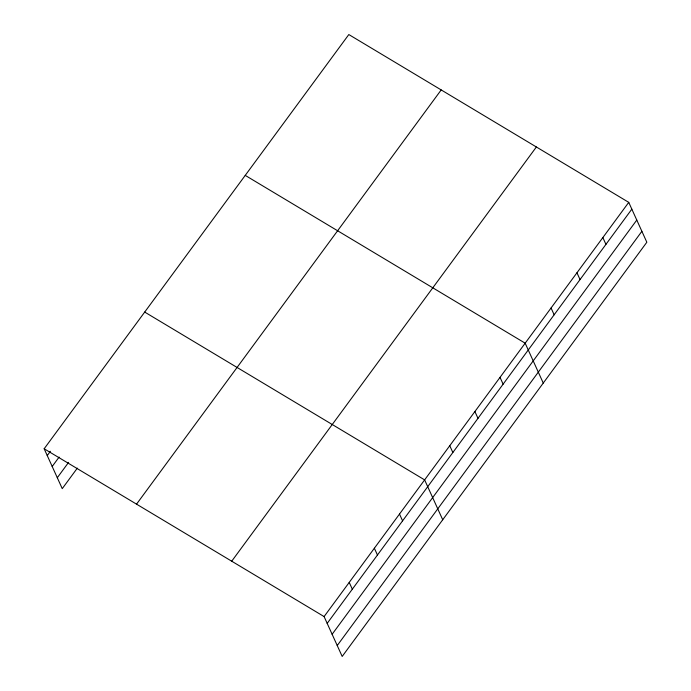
<?xml version="1.0" encoding="UTF-8"?>
<svg xmlns="http://www.w3.org/2000/svg" width="691" height="691" viewBox="0 0 691 691"><rect width="100%" height="100%" fill="white"/><g stroke="black" fill="none" stroke-linecap="round" stroke-linejoin="round"><path stroke-width="1.04" d="M44.164 448.77L348.817 34.55L628.75 202.359L646.836 242.23L342.183 656.45L324.096 616.579L44.164 448.77L62.25 488.641L77.332 468.135M47.247 455.568L50.391 451.292M52.196 466.477L59.115 457.079M57.301 477.723L68.608 462.348M136.542 504.145L441.195 89.925M231.718 561.204L536.371 146.984M324.096 616.579L628.75 202.359M327.18 623.377L631.833 209.157M332.129 634.286L636.782 220.075M337.234 645.532L641.879 231.312M245.236 175.384L525.169 343.194L543.256 383.064M144.704 312.073L424.628 479.891L442.715 519.762M602.854 237.566L605.938 244.364M576.959 272.781L580.043 279.57M551.064 307.987L554.147 314.785M500.034 377.372L503.117 384.161M474.898 411.542L477.982 418.34M449.763 445.712L452.847 452.51M399.502 514.061L402.585 520.859M374.367 548.231L377.45 555.028M349.231 582.409L352.315 589.198"/></g></svg>
